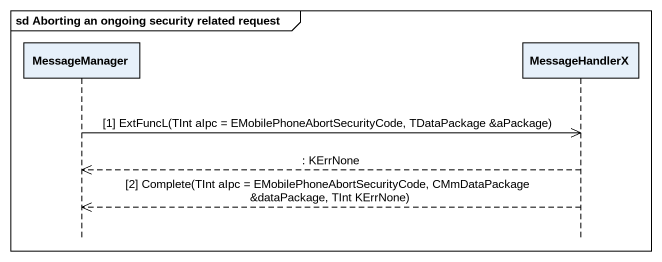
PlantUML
@startuml
mainframe sd Aborting an ongoing security related request
hide footbox
participant MessageManager
participant MessageHandlerX

MessageManager ->> MessageHandlerX : [1] ExtFuncL(TInt aIpc = EMobilePhoneAbortSecurityCode, TDataPackage &aPackage)
MessageHandlerX -->> MessageManager : : KErrNone
MessageHandlerX -->> MessageManager : [2] Complete(TInt aIpc = EMobilePhoneAbortSecurityCode, CMmDataPackage &dataPackage, TInt KErrNone)
@enduml
